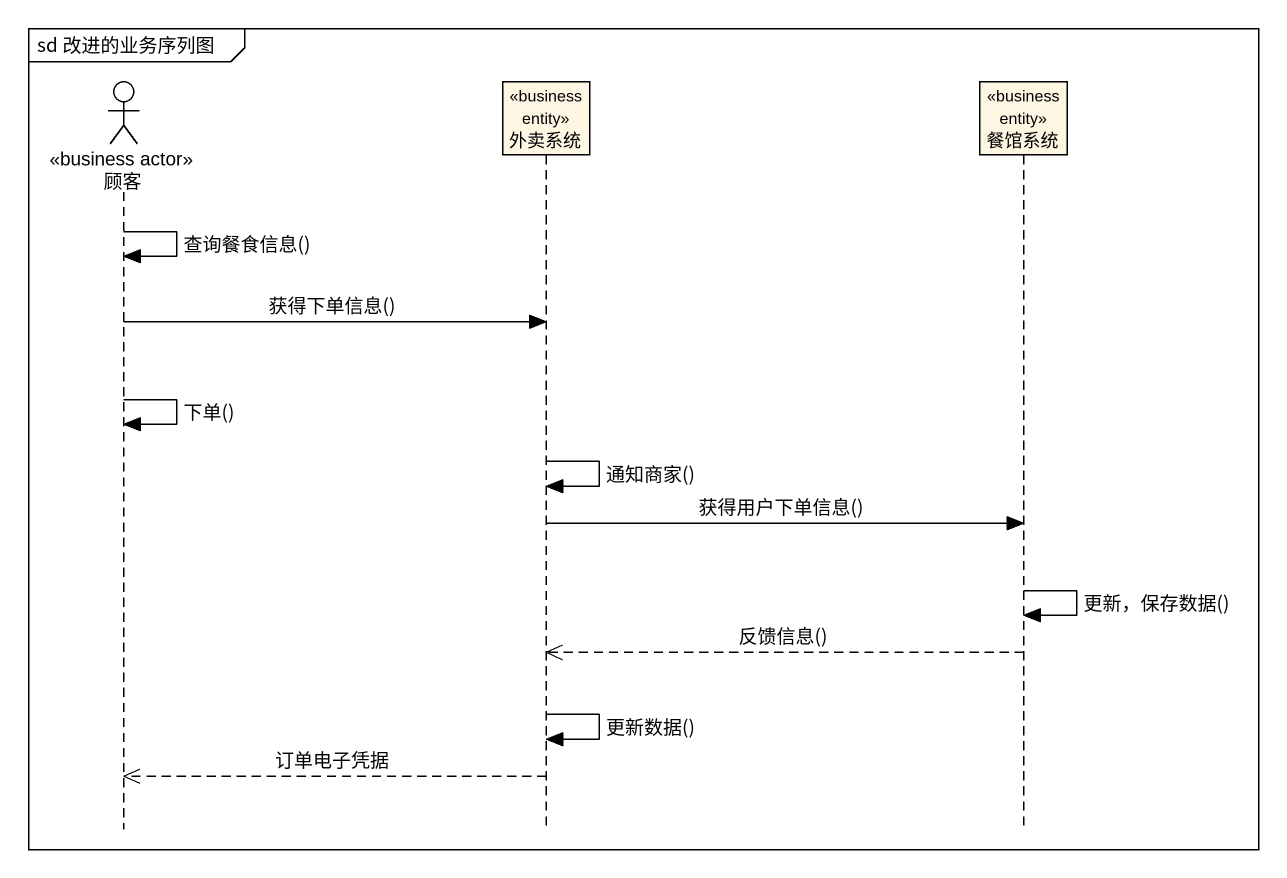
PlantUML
@startuml
mainframe sd 改进的业务序列图
hide footbox
actor 顾客 <<business actor>>
participant 外卖系统 <<business entity>>
participant 餐馆系统 <<business entity>>

顾客 -> 顾客 : 查询餐食信息()
顾客 -> 外卖系统 : 获得下单信息()
顾客 -> 顾客 : 下单()
外卖系统 -> 外卖系统 : 通知商家()
外卖系统 -> 餐馆系统 : 获得用户下单信息()
餐馆系统 -> 餐馆系统 : 更新，保存数据()
餐馆系统 -->> 外卖系统 : 反馈信息()
外卖系统 -> 外卖系统 : 更新数据()
外卖系统 -->> 顾客 : 订单电子凭据
@enduml
